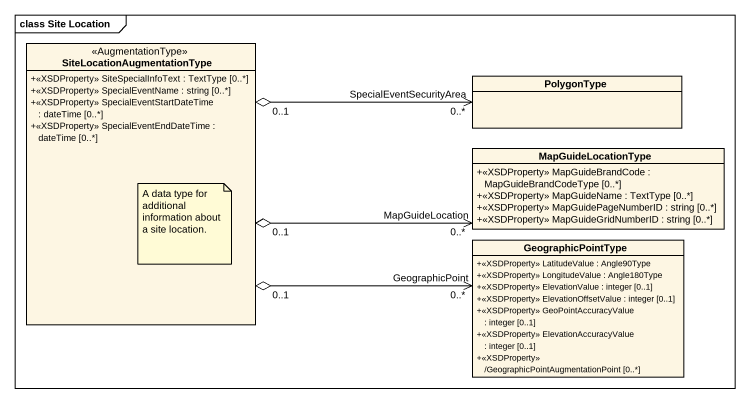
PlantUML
@startuml
mainframe class Site Location
hide circle
hide empty members
skinparam classAttributeIconSize 0
class SiteLocationAugmentationType <<AugmentationType>> {
  +<<XSDProperty>> SiteSpecialInfoText : TextType [0..*]
  +<<XSDProperty>> SpecialEventName : string [0..*]
  +<<XSDProperty>> SpecialEventStartDateTime : dateTime [0..*]
  +<<XSDProperty>> SpecialEventEndDateTime : dateTime [0..*]
}
class PolygonType
class MapGuideLocationType {
  +<<XSDProperty>> MapGuideBrandCode : MapGuideBrandCodeType [0..*]
  +<<XSDProperty>> MapGuideName : TextType [0..*]
  +<<XSDProperty>> MapGuidePageNumberID : string [0..*]
  +<<XSDProperty>> MapGuideGridNumberID : string [0..*]
}
class GeographicPointType {
  +<<XSDProperty>> LatitudeValue : Angle90Type
  +<<XSDProperty>> LongitudeValue : Angle180Type
  +<<XSDProperty>> ElevationValue : integer [0..1]
  +<<XSDProperty>> ElevationOffsetValue : integer [0..1]
  +<<XSDProperty>> GeoPointAccuracyValue : integer [0..1]
  +<<XSDProperty>> ElevationAccuracyValue : integer [0..1]
  +<<XSDProperty>> /GeographicPointAugmentationPoint [0..*]
}
SiteLocationAugmentationType "0..1" o-right-> "SpecialEventSecurityArea\n0..*" PolygonType
SiteLocationAugmentationType "0..1" o-right-> "MapGuideLocation\n0..*" MapGuideLocationType
SiteLocationAugmentationType "0..1" o-right-> "GeographicPoint\n0..*" GeographicPointType
note bottom of SiteLocationAugmentationType : A data type for additional information about a site location.
@enduml
